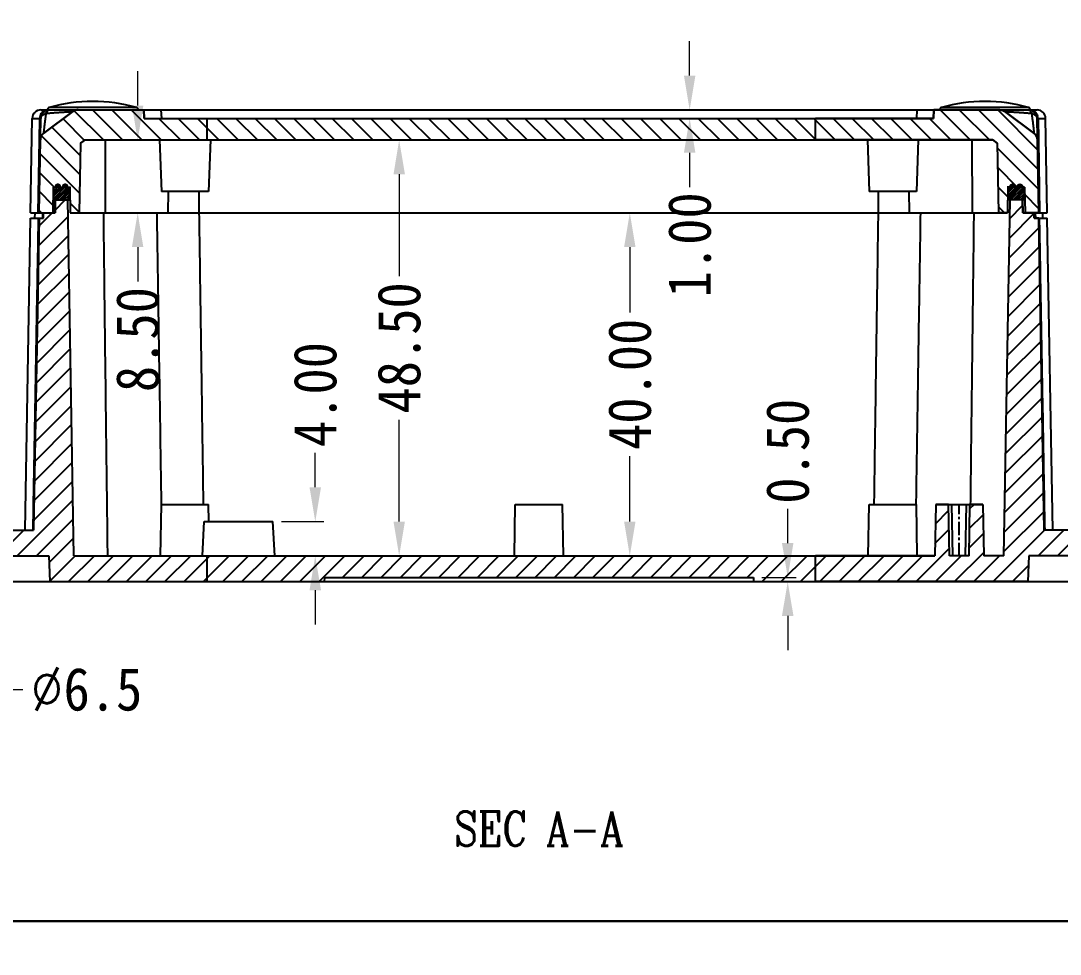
# Model space of a CAD drawing. Header units: millimetres. Extents: x -308 to 1490, y -1725 to -1095.
# Drawn here: x 851.7 to 972.9, y -1414.9 to -1306.1 of the extents above; entities that cross this region are included whole.
import ezdxf
from ezdxf.enums import TextEntityAlignment as Align

# ---------------------------------------------------------------- set-up
doc = ezdxf.new("R2010")
doc.units = ezdxf.units.MM
doc.linetypes.add('CENTER', pattern=[50.8, 31.75, -6.35, 6.35, -6.35])
doc.layers.add('dim', color=3, linetype='Continuous', lineweight=9)
doc.layers.add('hatch', color=56, linetype='Continuous', lineweight=9)
doc.styles.add('FFS', font='simfang0.ttf', dxfattribs={"width": 0.9})
doc.styles.add('ROMANC', font='romanc.shx')
doc.dimstyles.new('YanXiu', dxfattribs={"dimtxt": 2.5, "dimasz": 2.2, "dimexe": 1, "dimexo": 0.6, "dimgap": 0.66, "dimtad": 0, "dimzin": 1, "dimdsep": 46, "dimtxsty": 'FFS', "dimcen": 0, "dimclrd": 256, "dimclre": 131, "dimclrt": 42, "dimazin": 0, "dimtfac": 1, "dimtofl": 0, "dimtmove": 0, "dimatfit": 3, "dimfxl": 0, "dimlwd": 5, "dimlwe": 5, "dimarcsym": 0})

# ---------------------------------------------------------------- blocks, each defined once
blk = doc.blocks.new('*D9')
at = {"layer": 'Defpoints', "color": 0}
for p in [(84.09, 91.08), (79.65, 42.58), (83.67, 42.58)]:
    blk.add_point(p, dxfattribs=at)
at = {"layer": 'dim', "color": 131, "lineweight": 5}
for p, q in [((83.09, 91.08), (78.65, 91.08)), ((82.67, 42.58), (78.65, 42.58))]:
    blk.add_line(p, q, dxfattribs=at)
at = {"layer": 'dim', "lineweight": 5}
for p, q in [((79.65, 87.08), (79.65, 75.2)), ((79.65, 46.58), (79.65, 58.46))]:
    blk.add_line(p, q, dxfattribs=at)
at = {"layer": 'dim'}
for points in [[(78.99, 87.08), (80.32, 87.08), (79.65, 91.08)], [(78.99, 46.58), (80.32, 46.58), (79.65, 42.58)]]:
    blk.add_solid(points, dxfattribs=at)
at = {"layer": 'dim', "color": 42, "insert": (79.65, 66.83), "char_height": 5, "attachment_point": 5, "rotation": 90, "style": 'FFS'}
blk.add_mtext('48.50', dxfattribs=at)
blk = doc.blocks.new('*D20')
at = {"layer": 'Defpoints', "color": 0}
for p in [(45.44, 91.08), (45.44, 82.58), (49.17, 82.58)]:
    blk.add_point(p, dxfattribs=at)
at = {"layer": 'dim', "lineweight": 5}
for p, q in [((49.17, 95.08), (49.17, 99.08)), ((49.17, 78.58), (49.17, 74.58))]:
    blk.add_line(p, q, dxfattribs=at)
at = {"layer": 'dim', "color": 131, "lineweight": 5}
for p, q in [((46.44, 91.08), (50.17, 91.08)), ((46.44, 82.58), (50.17, 82.58))]:
    blk.add_line(p, q, dxfattribs=at)
at = {"layer": 'dim'}
for points in [[(48.5, 95.08), (49.83, 95.08), (49.17, 91.08)], [(48.5, 78.58), (49.83, 78.58), (49.17, 82.58)]]:
    blk.add_solid(points, dxfattribs=at)
at = {"layer": 'dim', "color": 42, "insert": (49.17, 67.8), "char_height": 5, "attachment_point": 5, "rotation": 90, "style": 'FFS'}
blk.add_mtext('8.50', dxfattribs=at)
blk = doc.blocks.new('*D22')
at = {"layer": 'Defpoints', "color": 0}
for p in [(21.3, 31.89), (27.77, 31.89), (27.77, 27.01)]:
    blk.add_point(p, dxfattribs=at)
at = {"layer": 'dim', "color": 131, "lineweight": 5}
for p, q in [((21.3, 30.89), (21.3, 26.01)), ((27.77, 30.89), (27.77, 26.01))]:
    blk.add_line(p, q, dxfattribs=at)
at = {"layer": 'dim', "lineweight": 5}
for p, q in [((17.3, 27.01), (13.3, 27.01)), ((31.77, 27.01), (35.77, 27.01))]:
    blk.add_line(p, q, dxfattribs=at)
at = {"layer": 'dim'}
for points in [[(17.3, 27.68), (17.3, 26.35), (21.3, 27.01)], [(31.77, 27.68), (31.77, 26.35), (27.77, 27.01)]]:
    blk.add_solid(points, dxfattribs=at)
at = {"layer": 'dim', "color": 42, "insert": (43.19, 27.01), "char_height": 5, "attachment_point": 5, "style": 'FFS'}
blk.add_mtext('{\\Ftxt.shx,gbcbig.shx|c134;%%c}6.5', dxfattribs=at)
blk = doc.blocks.new('*D30')
at = {"layer": 'Defpoints', "color": 0}
for p in [(120.94, 40.08), (124.94, 40.08), (120.96, 39.58)]:
    blk.add_point(p, dxfattribs=at)
at = {"layer": 'dim', "lineweight": 5}
for p, q in [((124.94, 44.08), (124.94, 48.08)), ((124.94, 35.58), (124.94, 31.58))]:
    blk.add_line(p, q, dxfattribs=at)
at = {"layer": 'dim', "color": 131, "lineweight": 5}
for p, q in [((121.94, 40.08), (125.94, 40.08)), ((121.96, 39.58), (125.94, 39.58))]:
    blk.add_line(p, q, dxfattribs=at)
at = {"layer": 'dim'}
for points in [[(124.27, 44.08), (125.61, 44.08), (124.94, 40.08)], [(124.27, 35.58), (125.61, 35.58), (124.94, 39.58)]]:
    blk.add_solid(points, dxfattribs=at)
at = {"layer": 'dim', "color": 42, "insert": (124.94, 54.78), "char_height": 5, "attachment_point": 5, "rotation": 90, "style": 'FFS'}
blk.add_mtext('0.50', dxfattribs=at)
blk = doc.blocks.new('*D31')
at = {"layer": 'Defpoints', "color": 0}
for p in [(110.44, 94.58), (110.44, 93.58), (113.51, 93.58)]:
    blk.add_point(p, dxfattribs=at)
at = {"layer": 'dim', "lineweight": 5}
for p, q in [((113.51, 98.58), (113.51, 102.58)), ((113.51, 89.58), (113.51, 85.58))]:
    blk.add_line(p, q, dxfattribs=at)
at = {"layer": 'dim', "color": 131, "lineweight": 5}
for p, q in [((111.44, 94.58), (114.51, 94.58)), ((111.44, 93.58), (114.51, 93.58))]:
    blk.add_line(p, q, dxfattribs=at)
at = {"layer": 'dim'}
for points in [[(112.84, 98.58), (114.18, 98.58), (113.51, 94.58)], [(112.84, 89.58), (114.18, 89.58), (113.51, 93.58)]]:
    blk.add_solid(points, dxfattribs=at)
at = {"layer": 'dim', "color": 42, "insert": (113.51, 78.85), "char_height": 5, "attachment_point": 5, "rotation": 90, "style": 'FFS'}
blk.add_mtext('1.00', dxfattribs=at)
blk = doc.blocks.new('*D34')
at = {"layer": 'Defpoints', "color": 0}
for p in [(105.06, 82.58), (105.06, 42.58), (106.53, 42.58)]:
    blk.add_point(p, dxfattribs=at)
at = {"layer": 'dim', "color": 131, "lineweight": 5}
for p, q in [((106.06, 82.58), (107.53, 82.58)), ((106.06, 42.58), (107.53, 42.58))]:
    blk.add_line(p, q, dxfattribs=at)
at = {"layer": 'dim', "lineweight": 5}
for p, q in [((106.53, 78.58), (106.53, 70.95)), ((106.53, 46.58), (106.53, 54.21))]:
    blk.add_line(p, q, dxfattribs=at)
at = {"layer": 'dim'}
for points in [[(105.87, 78.58), (107.2, 78.58), (106.53, 82.58)], [(105.87, 46.58), (107.2, 46.58), (106.53, 42.58)]]:
    blk.add_solid(points, dxfattribs=at)
at = {"layer": 'dim', "color": 42, "insert": (106.53, 62.58), "char_height": 5, "attachment_point": 5, "rotation": 90, "style": 'FFS'}
blk.add_mtext('40.00', dxfattribs=at)
blk = doc.blocks.new('*D38')
at = {"layer": 'Defpoints', "color": 0}
for p in [(64.94, 46.58), (69.87, 46.58), (65.15, 42.58)]:
    blk.add_point(p, dxfattribs=at)
at = {"layer": 'dim', "lineweight": 5}
for p, q in [((69.87, 50.58), (69.87, 54.58)), ((69.87, 38.58), (69.87, 34.58))]:
    blk.add_line(p, q, dxfattribs=at)
at = {"layer": 'dim', "color": 131, "lineweight": 5}
for p, q in [((65.94, 46.58), (70.87, 46.58)), ((66.15, 42.58), (70.87, 42.58))]:
    blk.add_line(p, q, dxfattribs=at)
at = {"layer": 'dim'}
for points in [[(69.2, 50.58), (70.54, 50.58), (69.87, 46.58)], [(69.2, 38.58), (70.54, 38.58), (69.87, 42.58)]]:
    blk.add_solid(points, dxfattribs=at)
at = {"layer": 'dim', "color": 42, "insert": (69.87, 61.39), "char_height": 5, "attachment_point": 5, "rotation": 90, "style": 'FFS'}
blk.add_mtext('4.00', dxfattribs=at)
blk = doc.blocks.new('u73')
h = blk.add_hatch()
h.set_pattern_fill('ANSI31', color=5, scale=0.5, angle=90, style=0)
h.set_pattern_definition([(135, (-816.175, 1406.0216), (-1.122532, -1.122532), [])])
edge = h.paths.add_edge_path()
edge.add_line((43.041, 91.076), (128.166, 91.076))
edge.add_line((42.509, 90.683), (43.041, 91.076))
edge.add_line((42.509, 90.683), (42.368, 82.576))
edge.add_line((41.316, 82.576), (42.368, 82.576))
edge.add_line((41.264, 85.576), (41.316, 82.576))
edge.add_line((39.319, 85.576), (41.264, 85.576))
edge.add_line((39.319, 85.576), (39.267, 82.576))
edge.add_line((37.676, 82.576), (39.267, 82.576))
edge.add_line((37.676, 82.576), (37.825, 91.084))
edge.add_spline(control_points=[(37.825, 91.084), (37.83, 91.4), (37.975, 91.681), (38.229, 91.87)], knot_values=[0, 0, 0, 0, 1, 1, 1, 1], weights=[1, 0.931271, 0.931271, 1], degree=3, periodic=0)
edge.add_line((38.229, 91.87), (41.621, 94.38))
edge.add_spline(control_points=[(42.216, 94.576), (42, 94.576), (41.795, 94.509), (41.621, 94.38)], knot_values=[0, 0, 0, 0, 1, 1, 1, 1], weights=[1, 0.9664502, 0.9664502, 1], degree=3, periodic=0)
edge.add_line((42.216, 94.576), (49.884, 94.576))
edge.add_line((49.936, 93.576), (49.884, 94.576))
edge.add_line((49.936, 93.576), (128.166, 93.576))
edge.add_line((128.166, 91.076), (128.166, 93.576))
edge = h.paths.add_edge_path()
edge.add_line((128.166, 91.076), (128.166, 93.576))
edge.add_line((128.166, 91.076), (128.166, 93.576))
edge = h.paths.add_edge_path()
edge.add_line((154.196, 82.576), (152.605, 82.576))
edge.add_line((152.553, 85.576), (152.605, 82.576))
edge.add_line((152.553, 85.576), (150.608, 85.576))
edge.add_line((150.608, 85.576), (150.556, 82.576))
edge.add_line((150.556, 82.576), (149.504, 82.576))
edge.add_line((149.363, 90.683), (149.504, 82.576))
edge.add_line((148.831, 91.076), (149.363, 90.683))
edge.add_line((148.831, 91.076), (128.166, 91.076))
edge.add_line((128.166, 91.076), (128.166, 93.576))
edge.add_line((141.936, 93.576), (128.166, 93.576))
edge.add_line((141.936, 93.576), (141.988, 94.576))
edge.add_line((149.656, 94.576), (141.988, 94.576))
edge.add_spline(control_points=[(149.656, 94.576), (149.872, 94.576), (150.077, 94.509), (150.251, 94.38)], knot_values=[0, 0, 0, 0, 1, 1, 1, 1], weights=[1, 0.9664502, 0.9664502, 1], degree=3, periodic=0)
edge.add_line((150.251, 94.38), (153.643, 91.87))
edge.add_spline(control_points=[(154.047, 91.084), (154.042, 91.4), (153.897, 91.681), (153.643, 91.87)], knot_values=[0, 0, 0, 0, 1, 1, 1, 1], weights=[1, 0.931271, 0.931271, 1], degree=3, periodic=0)
edge.add_line((154.196, 82.576), (154.047, 91.084))
h = blk.add_hatch()
h.set_pattern_fill('DEFAULT__2', color=5, scale=0.2, angle=45, style=0, pattern_type=0)
h.set_pattern_definition([(45, (-125.26997, -64.36841), (-0.14142136, 0.14142136), [])])
edge = h.paths.add_edge_path()
edge.add_line((39.339, 84.076), (41.239, 84.076))
edge.add_line((39.364, 85.576), (39.339, 84.076))
edge.add_line((39.364, 85.576), (39.564, 85.576))
edge.add_spline(control_points=[(40.164, 85.576), (40.164, 86.176), (39.564, 86.176), (39.564, 85.576)], knot_values=[0, 0, 0, 0, 1, 1, 1, 1], weights=[1, 0.3333333, 0.3333333, 1], degree=3, periodic=0)
edge.add_line((40.164, 85.576), (40.414, 85.576))
edge.add_spline(control_points=[(41.014, 85.576), (41.014, 86.176), (40.414, 86.176), (40.414, 85.576)], knot_values=[0, 0, 0, 0, 1, 1, 1, 1], weights=[1, 0.3333333, 0.3333333, 1], degree=3, periodic=0)
edge.add_line((41.014, 85.576), (41.214, 85.576))
edge.add_line((41.239, 84.076), (41.214, 85.576))
edge = h.paths.add_edge_path()
edge.add_line((150.633, 84.076), (150.658, 85.576))
edge.add_line((150.858, 85.576), (150.658, 85.576))
edge.add_spline(control_points=[(150.858, 85.576), (150.858, 86.176), (151.458, 86.176), (151.458, 85.576)], knot_values=[0, 0, 0, 0, 1, 1, 1, 1], weights=[1, 0.3333333, 0.3333333, 1], degree=3, periodic=0)
edge.add_line((151.708, 85.576), (151.458, 85.576))
edge.add_spline(control_points=[(151.708, 85.576), (151.708, 86.176), (152.308, 86.176), (152.308, 85.576)], knot_values=[0, 0, 0, 0, 1, 1, 1, 1], weights=[1, 0.3333333, 0.3333333, 1], degree=3, periodic=0)
edge.add_line((152.508, 85.576), (152.308, 85.576))
edge.add_line((152.508, 85.576), (152.533, 84.076))
edge.add_line((152.533, 84.076), (150.633, 84.076))
h = blk.add_hatch()
h.set_pattern_fill('ANSI31', color=5, scale=0.5, angle=180, style=0)
h.set_pattern_definition([(225, (-816.1751, 1416.0216), (1.122532, -1.122532), [])])
edge = h.paths.add_edge_path()
edge.add_line((11.936, 39.576), (14.936, 39.576))
edge.add_line((11.936, 39.576), (12.023, 44.594))
edge.add_spline(control_points=[(13.023, 45.576), (12.446, 45.576), (12.034, 45.172), (12.023, 44.594)], knot_values=[0, 0, 0, 0, 1, 1, 1, 1], weights=[1, 0.8088336, 0.8088336, 1], degree=3, periodic=0)
edge.add_line((13.023, 45.576), (19.54, 45.576))
edge.add_line((19.54, 45.576), (19.606, 43.676))
edge.add_line((19.606, 43.676), (20.001, 43.676))
edge.add_line((20.001, 43.676), (20.036, 42.676))
edge.add_line((20.036, 42.676), (22.178, 42.676))
edge.add_line((22.178, 42.676), (22.286, 39.576))
edge.add_line((17.641, 39.576), (22.286, 39.576))
edge.add_line((17.62, 40.164), (17.641, 39.576))
edge.add_spline(control_points=[(17.62, 40.164), (17.57, 41.587), (16.546, 42.576), (15.122, 42.576)], knot_values=[0, 0, 0, 0, 1, 1, 1, 1], weights=[1, 0.8128932, 0.8128932, 1], degree=3, periodic=0)
edge.add_line((15.041, 42.576), (15.122, 42.576))
edge.add_line((15.041, 42.576), (14.936, 39.576))
edge = h.paths.add_edge_path()
edge.add_line((38.936, 39.576), (57.271, 39.576))
edge.add_line((38.831, 42.576), (38.936, 39.576))
edge.add_line((33.95, 42.576), (38.831, 42.576))
edge.add_spline(control_points=[(31.452, 40.164), (31.501, 41.587), (32.526, 42.576), (33.95, 42.576)], knot_values=[0, 0, 0, 0, 1, 1, 1, 1], weights=[1, 0.8128932, 0.8128932, 1], degree=3, periodic=0)
edge.add_line((31.452, 40.164), (31.431, 39.576))
edge.add_line((26.786, 39.576), (31.431, 39.576))
edge.add_line((26.894, 42.676), (26.786, 39.576))
edge.add_line((26.894, 42.676), (29.036, 42.676))
edge.add_line((29.071, 43.676), (29.036, 42.676))
edge.add_line((29.071, 43.676), (29.466, 43.676))
edge.add_line((29.532, 45.576), (29.466, 43.676))
edge.add_line((29.532, 45.576), (37.041, 45.576))
edge.add_line((37.041, 45.576), (37.676, 81.976))
edge.add_line((37.676, 81.976), (38.186, 81.976))
edge.add_line((38.186, 81.976), (38.207, 82.576))
edge.add_line((38.207, 82.576), (39.541, 82.576))
edge.add_line((39.541, 82.576), (39.567, 84.076))
edge.add_line((39.567, 84.076), (41.016, 84.076))
edge.add_line((41.741, 42.576), (41.016, 84.076))
edge.add_line((41.741, 42.576), (57.271, 42.576))
edge.add_line((57.271, 39.576), (57.271, 42.576))
edge = h.paths.add_edge_path()
edge.add_line((57.271, 39.576), (57.271, 42.576))
edge.add_line((57.271, 39.576), (57.271, 42.576))
edge = h.paths.add_edge_path()
edge.add_line((57.271, 39.576), (70.91, 39.576))
edge.add_line((57.271, 39.576), (57.271, 42.576))
edge.add_line((57.271, 42.576), (128.17, 42.576))
edge.add_line((128.17, 39.576), (128.17, 42.576))
edge.add_line((120.962, 39.576), (128.17, 39.576))
edge.add_line((120.936, 40.076), (120.962, 39.576))
edge.add_line((70.936, 40.076), (120.936, 40.076))
edge.add_line((70.936, 40.076), (70.91, 39.576))
edge = h.paths.add_edge_path()
edge.add_line((128.17, 39.576), (128.17, 42.576))
edge.add_line((128.17, 39.576), (128.17, 42.576))
edge = h.paths.add_edge_path()
edge.add_line((179.936, 39.576), (176.936, 39.576))
edge.add_line((176.831, 42.576), (176.936, 39.576))
edge.add_line((176.831, 42.576), (153.041, 42.576))
edge.add_line((153.041, 42.576), (152.936, 39.576))
edge.add_line((152.936, 39.576), (128.17, 39.576))
edge.add_line((128.17, 39.576), (128.17, 42.576))
edge.add_line((142.081, 42.576), (128.17, 42.576))
edge.add_line((142.186, 48.576), (142.081, 42.576))
edge.add_line((143.686, 48.576), (142.186, 48.576))
edge.add_line((143.791, 42.576), (143.686, 48.576))
edge.add_line((146.081, 42.576), (143.791, 42.576))
edge.add_line((146.081, 42.576), (146.186, 48.576))
edge.add_line((147.686, 48.576), (146.186, 48.576))
edge.add_line((147.686, 48.576), (147.791, 42.576))
edge.add_line((150.131, 42.576), (147.791, 42.576))
edge.add_line((150.131, 42.576), (150.856, 84.076))
edge.add_line((152.305, 84.076), (150.856, 84.076))
edge.add_line((152.331, 82.576), (152.305, 84.076))
edge.add_line((153.664, 82.576), (152.331, 82.576))
edge.add_line((153.685, 81.976), (153.664, 82.576))
edge.add_line((154.196, 81.976), (153.685, 81.976))
edge.add_line((154.831, 45.576), (154.196, 81.976))
edge.add_line((178.848, 45.576), (154.831, 45.576))
edge.add_spline(control_points=[(178.848, 45.576), (179.426, 45.576), (179.838, 45.172), (179.848, 44.594)], knot_values=[0, 0, 0, 0, 1, 1, 1, 1], weights=[1, 0.8088336, 0.8088336, 1], degree=3, periodic=0)
edge.add_line((179.936, 39.576), (179.848, 44.594))
at = {"color": 7}
for p, q in [((37.868, 94.576), (154.004, 94.576)), ((49.021, 94.843), (38.85, 94.843)), ((42.216, 94.576), (49.883, 94.576)), ((49.883, 94.576), (49.936, 93.576)), ((49.936, 93.576), (49.883, 94.576)), ((51.881, 94.576), (51.933, 93.576)), ((139.991, 94.576), (139.939, 93.576)), ((141.988, 94.576), (141.936, 93.576)), ((141.936, 93.576), (141.988, 94.576)), ((149.656, 94.576), (141.988, 94.576)), ((153.021, 94.843), (142.85, 94.843)), ((152.745, 94.577), (152.735, 94.576)), ((36.676, 82.576), (36.868, 93.594)), ((36.868, 93.594), (37.758, 93.594)), ((37.676, 82.576), (37.868, 93.594)), ((37.714, 91.085), (37.758, 93.594)), ((41.621, 94.38), (38.229, 91.87)), ((38.229, 91.87), (41.621, 94.38)), ((49.936, 93.576), (141.936, 93.576)), ((49.936, 93.576), (57.271, 93.576)), ((57.271, 93.576), (128.17, 93.576)), ((57.271, 91.076), (57.271, 93.576)), ((57.271, 91.076), (57.271, 93.576)), ((57.271, 91.076), (57.271, 93.576)), ((57.271, 91.076), (57.271, 93.576)), ((141.936, 93.576), (128.17, 93.576)), ((128.17, 91.076), (128.17, 93.576)), ((128.17, 91.076), (128.17, 93.576)), ((128.17, 91.076), (128.17, 93.576)), ((128.17, 91.076), (128.17, 93.576)), ((153.642, 91.87), (150.251, 94.38)), ((150.251, 94.38), (153.642, 91.87)), ((154.196, 82.576), (154.003, 93.594)), ((154.003, 93.593), (154.053, 93.593)), ((154.053, 93.593), (154.114, 93.594)), ((154.114, 93.594), (154.158, 91.085)), ((154.114, 93.594), (155.003, 93.594)), ((155.196, 82.576), (155.003, 93.594)), ((37.564, 82.576), (37.714, 91.085)), ((37.676, 82.576), (37.824, 91.084)), ((43.04, 91.076), (42.509, 90.683)), ((42.509, 90.683), (43.04, 91.076)), ((43.04, 91.076), (148.831, 91.076)), ((43.04, 91.076), (57.271, 91.076)), ((45.412, 82.576), (45.437, 91.076)), ((51.726, 91.076), (51.936, 85.076)), ((57.271, 91.076), (128.17, 91.076)), ((57.645, 91.076), (57.436, 85.076)), ((148.831, 91.076), (128.17, 91.076)), ((134.226, 91.076), (134.436, 85.076)), ((140.145, 91.076), (139.936, 85.076)), ((146.46, 82.576), (146.435, 91.076)), ((149.362, 90.683), (148.831, 91.076)), ((148.831, 91.076), (149.362, 90.683)), ((154.196, 82.576), (154.047, 91.084)), ((154.158, 91.085), (154.159, 91.027)), ((154.159, 91.027), (154.307, 82.576)), ((42.509, 90.683), (42.368, 82.576)), ((42.509, 90.683), (42.368, 82.576)), ((149.362, 90.683), (149.504, 82.576)), ((149.362, 90.683), (149.504, 82.576)), ((39.319, 85.576), (39.267, 82.576)), ((39.319, 85.576), (39.267, 82.576)), ((39.319, 85.576), (41.346, 85.576)), ((39.319, 85.576), (41.264, 85.576)), ((39.364, 85.576), (39.339, 84.076)), ((39.364, 85.576), (39.339, 84.076)), ((39.364, 85.576), (39.564, 85.576)), ((40.164, 85.576), (40.414, 85.576)), ((41.014, 85.576), (41.214, 85.576)), ((41.239, 84.076), (41.214, 85.576)), ((41.239, 84.076), (41.214, 85.576)), ((41.264, 85.576), (41.316, 82.576)), ((41.264, 85.576), (41.316, 82.576)), ((57.436, 85.076), (51.936, 85.076)), ((52.735, 82.576), (52.778, 85.076)), ((56.333, 82.576), (56.333, 85.076)), ((139.936, 85.076), (134.436, 85.076)), ((135.539, 82.576), (135.539, 85.076)), ((139.136, 82.576), (139.093, 85.076)), ((152.553, 85.576), (150.526, 85.576)), ((150.608, 85.576), (150.556, 82.576)), ((150.608, 85.576), (150.556, 82.576)), ((152.553, 85.576), (150.608, 85.576)), ((150.633, 84.076), (150.658, 85.576)), ((150.633, 84.076), (150.658, 85.576)), ((150.858, 85.576), (150.658, 85.576)), ((151.708, 85.576), (151.458, 85.576)), ((152.508, 85.576), (152.308, 85.576)), ((152.508, 85.576), (152.533, 84.076)), ((152.508, 85.576), (152.533, 84.076)), ((152.553, 85.576), (152.605, 82.576)), ((152.553, 85.576), (152.605, 82.576)), ((39.339, 84.076), (41.239, 84.076)), ((39.339, 84.076), (41.239, 84.076)), ((39.567, 84.076), (39.541, 82.576)), ((39.541, 82.576), (39.567, 84.076)), ((39.567, 84.076), (41.016, 84.076)), ((41.741, 42.576), (41.016, 84.076)), ((41.741, 42.576), (41.016, 84.076)), ((150.131, 42.576), (150.856, 84.076)), ((150.131, 42.576), (150.856, 84.076)), ((152.533, 84.076), (150.633, 84.076)), ((152.533, 84.076), (150.633, 84.076)), ((152.305, 84.076), (150.856, 84.076)), ((152.305, 84.076), (152.331, 82.576)), ((152.331, 82.576), (152.305, 84.076)), ((36.676, 82.576), (39.541, 82.576)), ((37.186, 81.976), (37.207, 82.576)), ((37.676, 82.576), (39.267, 82.576)), ((38.081, 82.576), (38.064, 81.976)), ((38.186, 81.976), (38.207, 82.576)), ((38.186, 81.976), (38.207, 82.576)), ((38.207, 82.576), (39.541, 82.576)), ((41.316, 82.576), (150.556, 82.576)), ((41.316, 82.576), (42.368, 82.576)), ((150.556, 82.576), (149.504, 82.576)), ((152.331, 82.576), (155.196, 82.576)), ((153.664, 82.576), (152.331, 82.576)), ((154.196, 82.576), (152.605, 82.576)), ((153.685, 81.976), (153.664, 82.576)), ((153.685, 81.976), (153.664, 82.576)), ((153.791, 82.576), (153.807, 81.976)), ((154.685, 81.976), (154.664, 82.576)), ((36.041, 45.576), (36.676, 81.976)), ((36.676, 81.976), (38.186, 81.976)), ((37.676, 81.976), (37.041, 45.576)), ((37.041, 45.576), (37.676, 81.976)), ((37.676, 81.976), (38.186, 81.976)), ((153.685, 81.976), (155.196, 81.976)), ((154.196, 81.976), (153.685, 81.976)), ((154.831, 45.576), (154.196, 81.976)), ((154.831, 45.576), (154.196, 81.976)), ((155.831, 45.576), (155.196, 81.976)), ((51.831, 42.576), (51.936, 48.576)), ((51.936, 48.576), (57.436, 48.576)), ((57.471, 46.576), (57.436, 48.576)), ((93.081, 42.576), (93.186, 48.576)), ((93.186, 48.576), (98.686, 48.576)), ((98.791, 42.576), (98.686, 48.576)), ((134.331, 42.576), (134.436, 48.576)), ((134.436, 48.576), (139.936, 48.576)), ((140.041, 42.576), (139.936, 48.576)), ((142.186, 48.576), (142.081, 42.576)), ((142.186, 48.576), (142.081, 42.576)), ((142.186, 48.576), (147.686, 48.576)), ((143.686, 48.576), (142.186, 48.576)), ((143.791, 42.576), (143.686, 48.576)), ((143.791, 42.576), (143.686, 48.576)), ((144.191, 42.576), (144.086, 48.576)), ((145.681, 42.576), (145.786, 48.576)), ((146.081, 42.576), (146.186, 48.576)), ((146.081, 42.576), (146.186, 48.576)), ((147.686, 48.576), (146.186, 48.576)), ((147.686, 48.576), (147.791, 42.576)), ((147.686, 48.576), (147.791, 42.576)), ((29.532, 45.576), (37.041, 45.576)), ((29.532, 45.576), (37.041, 45.576)), ((178.848, 45.576), (154.831, 45.576)), ((178.848, 45.576), (154.831, 45.576)), ((33.95, 42.576), (38.831, 42.576)), ((33.95, 42.576), (38.831, 42.576)), ((38.831, 42.576), (38.936, 39.576)), ((38.831, 42.576), (38.936, 39.576)), ((41.741, 42.576), (142.081, 42.576)), ((41.741, 42.576), (57.271, 42.576)), ((57.271, 42.576), (128.17, 42.576)), ((57.271, 39.576), (57.271, 42.576)), ((57.271, 39.576), (57.271, 42.576)), ((57.271, 39.576), (57.271, 42.576)), ((142.081, 42.576), (128.17, 42.576)), ((128.17, 39.576), (128.17, 42.576)), ((128.17, 39.576), (128.17, 42.576)), ((128.17, 39.576), (128.17, 42.576)), ((128.17, 39.576), (128.17, 42.576)), ((146.081, 42.576), (143.791, 42.576)), ((146.081, 42.576), (143.791, 42.576)), ((150.131, 42.576), (147.791, 42.576)), ((150.131, 42.576), (147.791, 42.576)), ((153.041, 42.576), (152.936, 39.576)), ((153.041, 42.576), (152.936, 39.576)), ((176.831, 42.576), (153.041, 42.576)), ((176.831, 42.576), (153.041, 42.576)), ((70.936, 40.076), (70.91, 39.576)), ((70.936, 40.076), (70.91, 39.576)), ((70.936, 40.076), (120.936, 40.076)), ((70.936, 40.076), (120.936, 40.076)), ((120.936, 40.076), (120.962, 39.576)), ((120.936, 40.076), (120.962, 39.576)), ((26.354, 39.576), (179.936, 39.576)), ((38.936, 39.576), (57.271, 39.576)), ((57.271, 39.576), (70.91, 39.576)), ((120.962, 39.576), (128.17, 39.576)), ((152.936, 39.576), (128.17, 39.576))]:
    blk.add_line(p, q, dxfattribs=at)
at = {"color": 1, "linetype": 'CENTER', "ltscale": 0.048}
blk.add_line((144.936, 42.576), (144.936, 48.576), dxfattribs=at)
at = {"color": 7, "linetype": 'Continuous'}
for p, q in [((56.726, 42.576), (56.936, 46.576)), ((56.936, 46.576), (64.936, 46.576)), ((65.146, 42.576), (64.936, 46.576))]:
    blk.add_line(p, q, dxfattribs=at)
at = {"color": 7}
for centre, radius, start, end in [((37.868, 93.576), 1, 90, 179), ((38.868, 93.576), 1, 90, 179), ((38.935, 94.555), 0.3, 106.41114, 175.96413), ((43.936, 77.576), 18, 73.58886, 106.41114), ((42.216, 93.576), 1, 90, 126.50874), ((48.937, 94.555), 0.3, 4.03587, 73.58886), ((142.935, 94.555), 0.3, 106.41114, 175.96413), ((147.936, 77.576), 18, 73.58886, 106.41114), ((149.656, 93.576), 1, 53.49126, 90), ((153.004, 93.576), 1, 1, 90), ((152.937, 94.555), 0.3, 4.03587, 73.58886), ((154.004, 93.576), 1, 1, 90), ((38.891, 93.577), 1.133, 163.50909, 179.1484), ((37.417, 54.985), 38.61, 89.32967, 89.49319), ((38.938, 93.776), 0.924, 144.29853, 146.2735), ((152.981, 93.577), 1.133, 0.8516, 16.49091), ((38.824, 91.066), 1, 126.50874, 179), ((153.047, 91.066), 1, 1, 53.49126), ((39.864, 85.576), 0.3, 0, 180), ((40.714, 85.576), 0.3, 0, 180), ((151.158, 85.576), 0.3, 0, 180), ((152.008, 85.576), 0.3, 0, 180)]:
    blk.add_arc(centre, radius, start, end, dxfattribs=at)
for points, start_tangent, end_tangent in [([(38.632, 94.576), (38.365, 94.529), (38.123, 94.39)], (-1, 0), (-0.773591, -0.6336853)), ([(38.632, 94.576), (38.382, 94.502), (38.187, 94.315)], (-1, 0), (-0.5837141, -0.8119593)), ([(38.517, 94.182), (38.614, 94.394), (38.735, 94.53), (38.868, 94.576)], (0.3189074, 0.9477859), (1, 0)), ([(42.216, 94.576), (42.206, 94.576), (42.196, 94.576), (42.186, 94.576), (42.177, 94.576), (42.167, 94.575), (42.157, 94.575), (42.147, 94.574), (42.137, 94.573), (42.127, 94.573), (42.117, 94.572), (42.108, 94.571), (42.098, 94.569), (42.088, 94.568), (42.078, 94.567), (42.068, 94.566), (42.058, 94.564), (42.048, 94.562), (42.039, 94.561), (42.029, 94.559), (42.019, 94.557), (42.009, 94.555), (41.999, 94.553), (41.99, 94.551), (41.98, 94.548), (41.97, 94.546), (41.96, 94.543), (41.951, 94.541), (41.941, 94.538), (41.931, 94.535), (41.922, 94.532), (41.912, 94.529), (41.903, 94.526), (41.893, 94.523), (41.884, 94.52), (41.874, 94.516), (41.865, 94.513), (41.855, 94.509), (41.846, 94.506), (41.837, 94.502), (41.827, 94.498), (41.818, 94.494), (41.809, 94.49), (41.8, 94.486), (41.791, 94.482), (41.782, 94.477), (41.773, 94.473), (41.764, 94.469), (41.755, 94.464), (41.746, 94.459), (41.737, 94.455), (41.729, 94.45), (41.72, 94.445), (41.711, 94.44), (41.703, 94.435), (41.694, 94.43), (41.686, 94.425), (41.678, 94.419), (41.669, 94.414), (41.661, 94.408), (41.653, 94.403), (41.645, 94.397), (41.637, 94.392), (41.629, 94.386), (41.621, 94.38)], (-1, 0), (-0.8037661, -0.5949454)), ([(149.656, 94.576), (149.666, 94.576), (149.675, 94.576), (149.685, 94.576), (149.695, 94.576), (149.705, 94.575), (149.715, 94.575), (149.725, 94.574), (149.735, 94.573), (149.744, 94.573), (149.754, 94.572), (149.764, 94.571), (149.774, 94.569), (149.784, 94.568), (149.794, 94.567), (149.804, 94.566), (149.814, 94.564), (149.823, 94.562), (149.833, 94.561), (149.843, 94.559), (149.853, 94.557), (149.863, 94.555), (149.872, 94.553), (149.882, 94.551), (149.892, 94.548), (149.902, 94.546), (149.911, 94.543), (149.921, 94.541), (149.931, 94.538), (149.94, 94.535), (149.95, 94.532), (149.96, 94.529), (149.969, 94.526), (149.979, 94.523), (149.988, 94.52), (149.998, 94.516), (150.007, 94.513), (150.016, 94.509), (150.026, 94.506), (150.035, 94.502), (150.044, 94.498), (150.053, 94.494), (150.063, 94.49), (150.072, 94.486), (150.081, 94.482), (150.09, 94.477), (150.099, 94.473), (150.108, 94.469), (150.117, 94.464), (150.126, 94.459), (150.134, 94.455), (150.143, 94.45), (150.152, 94.445), (150.16, 94.44), (150.169, 94.435), (150.177, 94.43), (150.186, 94.425), (150.194, 94.419), (150.202, 94.414), (150.211, 94.408), (150.219, 94.403), (150.227, 94.397), (150.235, 94.392), (150.243, 94.386), (150.251, 94.38)], (1, 0), (0.8037661, -0.5949454)), ([(153.004, 94.576), (153.137, 94.53), (153.258, 94.394), (153.355, 94.182)], (1, 0), (0.3508043, -0.9364488)), ([(153.24, 94.576), (153.49, 94.502), (153.703, 94.289)], (1, 0), (0.5553971, -0.8315853)), ([(153.24, 94.576), (153.507, 94.529), (153.749, 94.39)], (1, 0), (0.7735909, -0.6336853)), ([(38.123, 94.39), (37.93, 94.173), (37.805, 93.899)], (-0.773591, -0.6336853), (-0.284924, -0.9585501)), ([(37.868, 93.594), (37.952, 93.843), (38.18, 94.05), (38.517, 94.182)], (0.0174524, 0.9998477), (0.9742495, 0.2254726)), ([(38.229, 91.87), (38.232, 91.894), (38.239, 91.958), (38.248, 92.051), (38.26, 92.164), (38.274, 92.293), (38.29, 92.43), (38.306, 92.572), (38.322, 92.714), (38.339, 92.853), (38.355, 92.988), (38.371, 93.116), (38.387, 93.238), (38.402, 93.353), (38.416, 93.461), (38.43, 93.562), (38.442, 93.656), (38.455, 93.745), (38.466, 93.827), (38.477, 93.903), (38.487, 93.974), (38.497, 94.044), (38.506, 94.113), (38.517, 94.183)], (0.1033416, 0.9946459), (0.1439266, 0.9895884)), ([(38.517, 94.183), (38.615, 94.192), (38.724, 94.201), (38.845, 94.212), (38.979, 94.223), (39.128, 94.235), (39.29, 94.248), (39.464, 94.261), (39.649, 94.275), (39.842, 94.288), (40.043, 94.301), (40.252, 94.313), (40.467, 94.326), (40.685, 94.337), (40.903, 94.348), (41.113, 94.358), (41.304, 94.367), (41.464, 94.374), (41.577, 94.378), (41.621, 94.38)], (0.9956825, 0.0928248), (0.9992033, 0.0399084)), ([(150.251, 94.38), (150.285, 94.379), (150.374, 94.375), (150.503, 94.37), (150.661, 94.363), (150.839, 94.355), (151.029, 94.345), (151.223, 94.335), (151.416, 94.325), (151.605, 94.314), (151.786, 94.303), (151.96, 94.292), (152.124, 94.282), (152.278, 94.271), (152.423, 94.26), (152.558, 94.25), (152.684, 94.24), (152.802, 94.231), (152.91, 94.222), (153.009, 94.213), (153.101, 94.205), (153.188, 94.198), (153.272, 94.19), (153.355, 94.182)], (0.999201, -0.0399666), (0.9956824, -0.0928251)), ([(153.355, 94.182), (153.692, 94.05), (153.92, 93.843), (154.003, 93.594)], (0.9660162, -0.2584815), (0.0174524, -0.9998477)), ([(153.355, 94.182), (153.366, 94.111), (153.376, 94.039), (153.387, 93.964), (153.398, 93.883), (153.41, 93.795), (153.423, 93.7), (153.437, 93.598), (153.452, 93.49), (153.467, 93.373), (153.484, 93.248), (153.5, 93.117), (153.518, 92.979), (153.535, 92.836), (153.552, 92.687), (153.57, 92.535), (153.588, 92.38), (153.604, 92.229), (153.619, 92.093), (153.631, 91.98), (153.639, 91.901), (153.642, 91.87)], (0.1439269, -0.9895883), (0.1032772, -0.9946526)), ([(153.749, 94.39), (153.941, 94.173), (154.067, 93.899)], (0.7735909, -0.6336853), (0.284924, -0.9585501)), ([(37.824, 91.084), (37.825, 91.097), (37.825, 91.111), (37.826, 91.125), (37.827, 91.139), (37.828, 91.153), (37.829, 91.167), (37.831, 91.181), (37.833, 91.195), (37.835, 91.209), (37.837, 91.223), (37.839, 91.237), (37.842, 91.251), (37.844, 91.265), (37.847, 91.279), (37.85, 91.293), (37.854, 91.307), (37.857, 91.321), (37.861, 91.335), (37.865, 91.349), (37.869, 91.363), (37.874, 91.376), (37.878, 91.39), (37.883, 91.404), (37.888, 91.417), (37.893, 91.431), (37.899, 91.445), (37.904, 91.458), (37.91, 91.471), (37.916, 91.485), (37.922, 91.498), (37.929, 91.511), (37.935, 91.524), (37.942, 91.537), (37.949, 91.55), (37.956, 91.562), (37.963, 91.575), (37.971, 91.587), (37.979, 91.6), (37.986, 91.612), (37.994, 91.624), (38.003, 91.636), (38.011, 91.648), (38.02, 91.66), (38.028, 91.671), (38.037, 91.683), (38.046, 91.694), (38.055, 91.705), (38.064, 91.716), (38.074, 91.727), (38.083, 91.738), (38.093, 91.748), (38.103, 91.759), (38.113, 91.769), (38.123, 91.779), (38.133, 91.789), (38.143, 91.798), (38.154, 91.808), (38.164, 91.817), (38.175, 91.826), (38.186, 91.836), (38.196, 91.844), (38.207, 91.853), (38.218, 91.862), (38.229, 91.87)], (0.0174524, 0.9998477), (0.8037661, 0.5949454)), ([(154.047, 91.084), (154.047, 91.097), (154.046, 91.111), (154.046, 91.125), (154.045, 91.139), (154.044, 91.153), (154.042, 91.167), (154.041, 91.181), (154.039, 91.195), (154.037, 91.209), (154.035, 91.223), (154.033, 91.237), (154.03, 91.251), (154.027, 91.265), (154.024, 91.279), (154.021, 91.293), (154.018, 91.307), (154.014, 91.321), (154.011, 91.335), (154.007, 91.349), (154.002, 91.363), (153.998, 91.376), (153.993, 91.39), (153.989, 91.404), (153.984, 91.417), (153.978, 91.431), (153.973, 91.445), (153.967, 91.458), (153.962, 91.471), (153.956, 91.485), (153.949, 91.498), (153.943, 91.511), (153.937, 91.524), (153.93, 91.537), (153.923, 91.55), (153.916, 91.562), (153.908, 91.575), (153.901, 91.587), (153.893, 91.6), (153.885, 91.612), (153.877, 91.624), (153.869, 91.636), (153.861, 91.648), (153.852, 91.66), (153.844, 91.671), (153.835, 91.683), (153.826, 91.694), (153.817, 91.705), (153.807, 91.716), (153.798, 91.727), (153.788, 91.738), (153.779, 91.748), (153.769, 91.759), (153.759, 91.769), (153.749, 91.779), (153.739, 91.789), (153.728, 91.798), (153.718, 91.808), (153.707, 91.817), (153.697, 91.826), (153.686, 91.836), (153.675, 91.844), (153.664, 91.853), (153.653, 91.862), (153.642, 91.87)], (-0.0174524, 0.9998477), (-0.8037661, 0.5949454)), ([(40.164, 85.576), (40.164, 85.581), (40.164, 85.586), (40.164, 85.591), (40.164, 85.596), (40.163, 85.601), (40.163, 85.606), (40.162, 85.611), (40.162, 85.616), (40.161, 85.622), (40.16, 85.627), (40.159, 85.632), (40.158, 85.638), (40.157, 85.643), (40.155, 85.649), (40.154, 85.655), (40.152, 85.66), (40.151, 85.663), (40.15, 85.666), (40.149, 85.669), (40.149, 85.672), (40.148, 85.675), (40.146, 85.678), (40.145, 85.681), (40.144, 85.684), (40.143, 85.687), (40.142, 85.69), (40.141, 85.693), (40.139, 85.696), (40.138, 85.699), (40.137, 85.702), (40.135, 85.705), (40.134, 85.708), (40.132, 85.711), (40.131, 85.714), (40.129, 85.717), (40.128, 85.72), (40.126, 85.723), (40.124, 85.726), (40.122, 85.729), (40.121, 85.732), (40.119, 85.735), (40.117, 85.738), (40.115, 85.741), (40.113, 85.744), (40.111, 85.747), (40.109, 85.75), (40.106, 85.753), (40.104, 85.756), (40.102, 85.759), (40.1, 85.762), (40.097, 85.765), (40.095, 85.768), (40.092, 85.771), (40.09, 85.774), (40.087, 85.777), (40.084, 85.78), (40.082, 85.783), (40.079, 85.786), (40.076, 85.789), (40.073, 85.791), (40.07, 85.794), (40.068, 85.797), (40.064, 85.8), (40.061, 85.803), (40.058, 85.805), (40.055, 85.808), (40.052, 85.81), (40.049, 85.813), (40.045, 85.816), (40.042, 85.818), (40.038, 85.821), (40.035, 85.823), (40.031, 85.826), (40.028, 85.828), (40.024, 85.83), (40.021, 85.832), (40.017, 85.835), (40.013, 85.837), (40.009, 85.839), (40.005, 85.841), (40.001, 85.843), (39.997, 85.845), (39.993, 85.847), (39.989, 85.849), (39.985, 85.851), (39.981, 85.853), (39.977, 85.854), (39.973, 85.856), (39.969, 85.858), (39.964, 85.859), (39.96, 85.861), (39.956, 85.862), (39.951, 85.864), (39.947, 85.865), (39.942, 85.866), (39.938, 85.867), (39.934, 85.868), (39.929, 85.869), (39.924, 85.87), (39.92, 85.871), (39.915, 85.872), (39.911, 85.873), (39.906, 85.874), (39.902, 85.874), (39.897, 85.875), (39.892, 85.875), (39.888, 85.876), (39.883, 85.876), (39.878, 85.876), (39.874, 85.876), (39.869, 85.876), (39.864, 85.876), (39.859, 85.876), (39.855, 85.876), (39.85, 85.876), (39.845, 85.876), (39.841, 85.876), (39.836, 85.875), (39.831, 85.875), (39.827, 85.874), (39.822, 85.874), (39.818, 85.873), (39.813, 85.872), (39.808, 85.871), (39.804, 85.87), (39.799, 85.869), (39.795, 85.868), (39.79, 85.867), (39.786, 85.866), (39.781, 85.865), (39.777, 85.864), (39.773, 85.862), (39.768, 85.861), (39.764, 85.859), (39.76, 85.858), (39.755, 85.856), (39.751, 85.854), (39.747, 85.853), (39.743, 85.851), (39.739, 85.849), (39.735, 85.847), (39.731, 85.845), (39.727, 85.843), (39.723, 85.841), (39.719, 85.839), (39.715, 85.837), (39.712, 85.835), (39.708, 85.832), (39.704, 85.83), (39.7, 85.828), (39.697, 85.826), (39.693, 85.823), (39.69, 85.821), (39.686, 85.818), (39.683, 85.816), (39.68, 85.813), (39.676, 85.81), (39.673, 85.808), (39.67, 85.805), (39.667, 85.803), (39.664, 85.8), (39.661, 85.797), (39.658, 85.794), (39.655, 85.791), (39.652, 85.789), (39.649, 85.786), (39.647, 85.783), (39.644, 85.78), (39.641, 85.777), (39.639, 85.774), (39.636, 85.771), (39.634, 85.768), (39.631, 85.765), (39.629, 85.762), (39.626, 85.759), (39.624, 85.756), (39.622, 85.753), (39.62, 85.75), (39.618, 85.747), (39.616, 85.744), (39.614, 85.741), (39.612, 85.738), (39.61, 85.735), (39.608, 85.732), (39.606, 85.729), (39.604, 85.726), (39.602, 85.723), (39.601, 85.72), (39.599, 85.717), (39.598, 85.714), (39.596, 85.711), (39.594, 85.708), (39.593, 85.705), (39.592, 85.702), (39.59, 85.699), (39.589, 85.696), (39.588, 85.693), (39.586, 85.69), (39.585, 85.687), (39.584, 85.684), (39.583, 85.681), (39.582, 85.678), (39.581, 85.675), (39.58, 85.672), (39.579, 85.669), (39.578, 85.666), (39.577, 85.663), (39.576, 85.66), (39.575, 85.655), (39.573, 85.649), (39.572, 85.643), (39.571, 85.638), (39.569, 85.632), (39.568, 85.627), (39.568, 85.622), (39.567, 85.616), (39.566, 85.611), (39.566, 85.606), (39.565, 85.601), (39.565, 85.596), (39.565, 85.591), (39.564, 85.586), (39.564, 85.581), (39.564, 85.576)], (0, 1), (0, -1)), ([(41.014, 85.576), (41.014, 85.581), (41.014, 85.586), (41.014, 85.591), (41.014, 85.596), (41.013, 85.601), (41.013, 85.606), (41.012, 85.611), (41.012, 85.616), (41.011, 85.622), (41.01, 85.627), (41.009, 85.632), (41.008, 85.638), (41.007, 85.643), (41.005, 85.649), (41.004, 85.655), (41.002, 85.66), (41.001, 85.663), (41, 85.666), (40.999, 85.669), (40.999, 85.672), (40.998, 85.675), (40.996, 85.678), (40.995, 85.681), (40.994, 85.684), (40.993, 85.687), (40.992, 85.69), (40.991, 85.693), (40.989, 85.696), (40.988, 85.699), (40.987, 85.702), (40.985, 85.705), (40.984, 85.708), (40.982, 85.711), (40.981, 85.714), (40.979, 85.717), (40.978, 85.72), (40.976, 85.723), (40.974, 85.726), (40.972, 85.729), (40.971, 85.732), (40.969, 85.735), (40.967, 85.738), (40.965, 85.741), (40.963, 85.744), (40.961, 85.747), (40.959, 85.75), (40.956, 85.753), (40.954, 85.756), (40.952, 85.759), (40.95, 85.762), (40.947, 85.765), (40.945, 85.768), (40.942, 85.771), (40.94, 85.774), (40.937, 85.777), (40.934, 85.78), (40.932, 85.783), (40.929, 85.786), (40.926, 85.789), (40.923, 85.791), (40.92, 85.794), (40.918, 85.797), (40.914, 85.8), (40.911, 85.803), (40.908, 85.805), (40.905, 85.808), (40.902, 85.81), (40.899, 85.813), (40.895, 85.816), (40.892, 85.818), (40.888, 85.821), (40.885, 85.823), (40.881, 85.826), (40.878, 85.828), (40.874, 85.83), (40.871, 85.832), (40.867, 85.835), (40.863, 85.837), (40.859, 85.839), (40.855, 85.841), (40.851, 85.843), (40.847, 85.845), (40.843, 85.847), (40.839, 85.849), (40.835, 85.851), (40.831, 85.853), (40.827, 85.854), (40.823, 85.856), (40.819, 85.858), (40.814, 85.859), (40.81, 85.861), (40.806, 85.862), (40.801, 85.864), (40.797, 85.865), (40.792, 85.866), (40.788, 85.867), (40.784, 85.868), (40.779, 85.869), (40.774, 85.87), (40.77, 85.871), (40.765, 85.872), (40.761, 85.873), (40.756, 85.874), (40.752, 85.874), (40.747, 85.875), (40.742, 85.875), (40.738, 85.876), (40.733, 85.876), (40.728, 85.876), (40.724, 85.876), (40.719, 85.876), (40.714, 85.876), (40.709, 85.876), (40.705, 85.876), (40.7, 85.876), (40.695, 85.876), (40.691, 85.876), (40.686, 85.875), (40.681, 85.875), (40.677, 85.874), (40.672, 85.874), (40.668, 85.873), (40.663, 85.872), (40.658, 85.871), (40.654, 85.87), (40.649, 85.869), (40.645, 85.868), (40.64, 85.867), (40.636, 85.866), (40.631, 85.865), (40.627, 85.864), (40.623, 85.862), (40.618, 85.861), (40.614, 85.859), (40.61, 85.858), (40.605, 85.856), (40.601, 85.854), (40.597, 85.853), (40.593, 85.851), (40.589, 85.849), (40.585, 85.847), (40.581, 85.845), (40.577, 85.843), (40.573, 85.841), (40.569, 85.839), (40.565, 85.837), (40.562, 85.835), (40.558, 85.832), (40.554, 85.83), (40.55, 85.828), (40.547, 85.826), (40.543, 85.823), (40.54, 85.821), (40.536, 85.818), (40.533, 85.816), (40.53, 85.813), (40.526, 85.81), (40.523, 85.808), (40.52, 85.805), (40.517, 85.803), (40.514, 85.8), (40.511, 85.797), (40.508, 85.794), (40.505, 85.791), (40.502, 85.789), (40.499, 85.786), (40.497, 85.783), (40.494, 85.78), (40.491, 85.777), (40.489, 85.774), (40.486, 85.771), (40.484, 85.768), (40.481, 85.765), (40.479, 85.762), (40.476, 85.759), (40.474, 85.756), (40.472, 85.753), (40.47, 85.75), (40.468, 85.747), (40.466, 85.744), (40.464, 85.741), (40.462, 85.738), (40.46, 85.735), (40.458, 85.732), (40.456, 85.729), (40.454, 85.726), (40.452, 85.723), (40.451, 85.72), (40.449, 85.717), (40.448, 85.714), (40.446, 85.711), (40.444, 85.708), (40.443, 85.705), (40.442, 85.702), (40.44, 85.699), (40.439, 85.696), (40.438, 85.693), (40.436, 85.69), (40.435, 85.687), (40.434, 85.684), (40.433, 85.681), (40.432, 85.678), (40.431, 85.675), (40.43, 85.672), (40.429, 85.669), (40.428, 85.666), (40.427, 85.663), (40.426, 85.66), (40.425, 85.655), (40.423, 85.649), (40.422, 85.643), (40.421, 85.638), (40.419, 85.632), (40.418, 85.627), (40.418, 85.622), (40.417, 85.616), (40.416, 85.611), (40.416, 85.606), (40.415, 85.601), (40.415, 85.596), (40.415, 85.591), (40.414, 85.586), (40.414, 85.581), (40.414, 85.576)], (0, 1), (0, -1)), ([(150.858, 85.576), (150.858, 85.581), (150.858, 85.586), (150.858, 85.591), (150.858, 85.596), (150.859, 85.601), (150.859, 85.606), (150.86, 85.611), (150.86, 85.616), (150.861, 85.622), (150.862, 85.627), (150.863, 85.632), (150.864, 85.638), (150.865, 85.643), (150.867, 85.649), (150.868, 85.655), (150.87, 85.66), (150.87, 85.663), (150.871, 85.666), (150.872, 85.669), (150.873, 85.672), (150.874, 85.675), (150.875, 85.678), (150.876, 85.681), (150.877, 85.684), (150.879, 85.687), (150.88, 85.69), (150.881, 85.693), (150.882, 85.696), (150.884, 85.699), (150.885, 85.702), (150.886, 85.705), (150.888, 85.708), (150.889, 85.711), (150.891, 85.714), (150.893, 85.717), (150.894, 85.72), (150.896, 85.723), (150.898, 85.726), (150.899, 85.729), (150.901, 85.732), (150.903, 85.735), (150.905, 85.738), (150.907, 85.741), (150.909, 85.744), (150.911, 85.747), (150.913, 85.75), (150.915, 85.753), (150.918, 85.756), (150.92, 85.759), (150.922, 85.762), (150.925, 85.765), (150.927, 85.768), (150.93, 85.771), (150.932, 85.774), (150.935, 85.777), (150.937, 85.78), (150.94, 85.783), (150.943, 85.786), (150.946, 85.789), (150.948, 85.791), (150.951, 85.794), (150.954, 85.797), (150.957, 85.8), (150.96, 85.803), (150.963, 85.805), (150.967, 85.808), (150.97, 85.81), (150.973, 85.813), (150.976, 85.816), (150.98, 85.818), (150.983, 85.821), (150.987, 85.823), (150.99, 85.826), (150.994, 85.828), (150.998, 85.83), (151.001, 85.832), (151.005, 85.835), (151.009, 85.837), (151.013, 85.839), (151.016, 85.841), (151.02, 85.843), (151.024, 85.845), (151.028, 85.847), (151.032, 85.849), (151.036, 85.851), (151.041, 85.853), (151.045, 85.854), (151.049, 85.856), (151.053, 85.858), (151.057, 85.859), (151.062, 85.861), (151.066, 85.862), (151.07, 85.864), (151.075, 85.865), (151.079, 85.866), (151.084, 85.867), (151.088, 85.868), (151.093, 85.869), (151.097, 85.87), (151.102, 85.871), (151.106, 85.872), (151.111, 85.873), (151.116, 85.874), (151.12, 85.874), (151.125, 85.875), (151.13, 85.875), (151.134, 85.876), (151.139, 85.876), (151.144, 85.876), (151.148, 85.876), (151.153, 85.876), (151.158, 85.876), (151.162, 85.876), (151.167, 85.876), (151.172, 85.876), (151.176, 85.876), (151.181, 85.876), (151.186, 85.875), (151.19, 85.875), (151.195, 85.874), (151.2, 85.874), (151.204, 85.873), (151.209, 85.872), (151.213, 85.871), (151.218, 85.87), (151.222, 85.869), (151.227, 85.868), (151.231, 85.867), (151.236, 85.866), (151.24, 85.865), (151.245, 85.864), (151.249, 85.862), (151.253, 85.861), (151.258, 85.859), (151.262, 85.858), (151.266, 85.856), (151.27, 85.854), (151.275, 85.853), (151.279, 85.851), (151.283, 85.849), (151.287, 85.847), (151.291, 85.845), (151.295, 85.843), (151.299, 85.841), (151.303, 85.839), (151.306, 85.837), (151.31, 85.835), (151.314, 85.832), (151.318, 85.83), (151.321, 85.828), (151.325, 85.826), (151.328, 85.823), (151.332, 85.821), (151.335, 85.818), (151.339, 85.816), (151.342, 85.813), (151.345, 85.81), (151.349, 85.808), (151.352, 85.805), (151.355, 85.803), (151.358, 85.8), (151.361, 85.797), (151.364, 85.794), (151.367, 85.791), (151.37, 85.789), (151.372, 85.786), (151.375, 85.783), (151.378, 85.78), (151.381, 85.777), (151.383, 85.774), (151.386, 85.771), (151.388, 85.768), (151.391, 85.765), (151.393, 85.762), (151.395, 85.759), (151.398, 85.756), (151.4, 85.753), (151.402, 85.75), (151.404, 85.747), (151.406, 85.744), (151.408, 85.741), (151.41, 85.738), (151.412, 85.735), (151.414, 85.732), (151.416, 85.729), (151.418, 85.726), (151.419, 85.723), (151.421, 85.72), (151.423, 85.717), (151.424, 85.714), (151.426, 85.711), (151.427, 85.708), (151.429, 85.705), (151.43, 85.702), (151.432, 85.699), (151.433, 85.696), (151.434, 85.693), (151.435, 85.69), (151.437, 85.687), (151.438, 85.684), (151.439, 85.681), (151.44, 85.678), (151.441, 85.675), (151.442, 85.672), (151.443, 85.669), (151.444, 85.666), (151.445, 85.663), (151.446, 85.66), (151.447, 85.655), (151.449, 85.649), (151.45, 85.643), (151.451, 85.638), (151.452, 85.632), (151.453, 85.627), (151.454, 85.622), (151.455, 85.616), (151.456, 85.611), (151.456, 85.606), (151.457, 85.601), (151.457, 85.596), (151.457, 85.591), (151.457, 85.586), (151.458, 85.581), (151.458, 85.576)], (0, 1), (0, -1)), ([(151.708, 85.576), (151.708, 85.581), (151.708, 85.586), (151.708, 85.591), (151.708, 85.596), (151.709, 85.601), (151.709, 85.606), (151.71, 85.611), (151.71, 85.616), (151.711, 85.622), (151.712, 85.627), (151.713, 85.632), (151.714, 85.638), (151.715, 85.643), (151.717, 85.649), (151.718, 85.655), (151.72, 85.66), (151.72, 85.663), (151.721, 85.666), (151.722, 85.669), (151.723, 85.672), (151.724, 85.675), (151.725, 85.678), (151.726, 85.681), (151.727, 85.684), (151.729, 85.687), (151.73, 85.69), (151.731, 85.693), (151.732, 85.696), (151.734, 85.699), (151.735, 85.702), (151.736, 85.705), (151.738, 85.708), (151.739, 85.711), (151.741, 85.714), (151.743, 85.717), (151.744, 85.72), (151.746, 85.723), (151.748, 85.726), (151.749, 85.729), (151.751, 85.732), (151.753, 85.735), (151.755, 85.738), (151.757, 85.741), (151.759, 85.744), (151.761, 85.747), (151.763, 85.75), (151.765, 85.753), (151.768, 85.756), (151.77, 85.759), (151.772, 85.762), (151.775, 85.765), (151.777, 85.768), (151.78, 85.771), (151.782, 85.774), (151.785, 85.777), (151.787, 85.78), (151.79, 85.783), (151.793, 85.786), (151.796, 85.789), (151.798, 85.791), (151.801, 85.794), (151.804, 85.797), (151.807, 85.8), (151.81, 85.803), (151.813, 85.805), (151.817, 85.808), (151.82, 85.81), (151.823, 85.813), (151.826, 85.816), (151.83, 85.818), (151.833, 85.821), (151.837, 85.823), (151.84, 85.826), (151.844, 85.828), (151.848, 85.83), (151.851, 85.832), (151.855, 85.835), (151.859, 85.837), (151.863, 85.839), (151.866, 85.841), (151.87, 85.843), (151.874, 85.845), (151.878, 85.847), (151.882, 85.849), (151.886, 85.851), (151.891, 85.853), (151.895, 85.854), (151.899, 85.856), (151.903, 85.858), (151.907, 85.859), (151.912, 85.861), (151.916, 85.862), (151.92, 85.864), (151.925, 85.865), (151.929, 85.866), (151.934, 85.867), (151.938, 85.868), (151.943, 85.869), (151.947, 85.87), (151.952, 85.871), (151.956, 85.872), (151.961, 85.873), (151.966, 85.874), (151.97, 85.874), (151.975, 85.875), (151.98, 85.875), (151.984, 85.876), (151.989, 85.876), (151.994, 85.876), (151.998, 85.876), (152.003, 85.876), (152.008, 85.876), (152.012, 85.876), (152.017, 85.876), (152.022, 85.876), (152.026, 85.876), (152.031, 85.876), (152.036, 85.875), (152.04, 85.875), (152.045, 85.874), (152.05, 85.874), (152.054, 85.873), (152.059, 85.872), (152.063, 85.871), (152.068, 85.87), (152.072, 85.869), (152.077, 85.868), (152.081, 85.867), (152.086, 85.866), (152.09, 85.865), (152.095, 85.864), (152.099, 85.862), (152.103, 85.861), (152.108, 85.859), (152.112, 85.858), (152.116, 85.856), (152.12, 85.854), (152.125, 85.853), (152.129, 85.851), (152.133, 85.849), (152.137, 85.847), (152.141, 85.845), (152.145, 85.843), (152.149, 85.841), (152.153, 85.839), (152.156, 85.837), (152.16, 85.835), (152.164, 85.832), (152.168, 85.83), (152.171, 85.828), (152.175, 85.826), (152.178, 85.823), (152.182, 85.821), (152.185, 85.818), (152.189, 85.816), (152.192, 85.813), (152.195, 85.81), (152.199, 85.808), (152.202, 85.805), (152.205, 85.803), (152.208, 85.8), (152.211, 85.797), (152.214, 85.794), (152.217, 85.791), (152.22, 85.789), (152.222, 85.786), (152.225, 85.783), (152.228, 85.78), (152.231, 85.777), (152.233, 85.774), (152.236, 85.771), (152.238, 85.768), (152.241, 85.765), (152.243, 85.762), (152.245, 85.759), (152.248, 85.756), (152.25, 85.753), (152.252, 85.75), (152.254, 85.747), (152.256, 85.744), (152.258, 85.741), (152.26, 85.738), (152.262, 85.735), (152.264, 85.732), (152.266, 85.729), (152.268, 85.726), (152.269, 85.723), (152.271, 85.72), (152.273, 85.717), (152.274, 85.714), (152.276, 85.711), (152.277, 85.708), (152.279, 85.705), (152.28, 85.702), (152.282, 85.699), (152.283, 85.696), (152.284, 85.693), (152.285, 85.69), (152.287, 85.687), (152.288, 85.684), (152.289, 85.681), (152.29, 85.678), (152.291, 85.675), (152.292, 85.672), (152.293, 85.669), (152.294, 85.666), (152.295, 85.663), (152.296, 85.66), (152.297, 85.655), (152.299, 85.649), (152.3, 85.643), (152.301, 85.638), (152.302, 85.632), (152.303, 85.627), (152.304, 85.622), (152.305, 85.616), (152.306, 85.611), (152.306, 85.606), (152.307, 85.601), (152.307, 85.596), (152.307, 85.591), (152.307, 85.586), (152.308, 85.581), (152.308, 85.576)], (0, 1), (0, -1)), ([(45.685, 42.576), (45.568, 52.227), (45.447, 62.202), (45.322, 72.74), (45.206, 82.574)], (-0.0122748, 0.9999247), (-0.0116848, 0.9999317)), ([(51.953, 48.577), (51.897, 52.227), (51.744, 62.202), (51.58, 72.74), (51.426, 82.576)], (-0.0152815, 0.9998832), (-0.0157209, 0.9998764)), ([(56.847, 48.576), (56.795, 52.227), (56.652, 62.202), (56.499, 72.74), (56.355, 82.577)], (-0.0141817, 0.9998994), (-0.0147429, 0.9998913)), ([(135.025, 48.576), (135.077, 52.226), (135.22, 62.199), (135.373, 72.736), (135.517, 82.577)], (0.0141817, 0.9998994), (0.0147429, 0.9998913)), ([(139.919, 48.577), (139.975, 52.226), (140.128, 62.199), (140.292, 72.736), (140.446, 82.576)], (0.0152815, 0.9998832), (0.0157209, 0.9998764)), ([(146.26, 48.576), (146.304, 52.226), (146.425, 62.199), (146.55, 72.736), (146.666, 82.574)], (0.0121922, 0.9999257), (0.0116848, 0.9999317)), ([(36.98, 45.576), (37.128, 54.076), (37.282, 62.858), (37.444, 72.093), (37.619, 81.976)], (0.0174465, 0.9998478), (0.0176857, 0.9998436)), ([(154.253, 81.976), (154.402, 73.52), (154.556, 64.762), (154.718, 55.512), (154.892, 45.576)], (0.0176858, -0.9998436), (0.0174465, -0.9998478))]:
    blk.add_spline(points, degree=3, dxfattribs=dict(at, start_tangent=start_tangent, end_tangent=end_tangent))
at = {"layer": 'Defpoints', "color": 2}
blk.add_lwpolyline([(-224.487, 313.96), (224.487, 313.96), (224.487, 0), (-224.487, 0)], close=True, dxfattribs=at)
at = {"layer": 'hatch', "color": 6, "style": 'ROMANC', "width": 0.8}
blk.add_text('SEC A-A', height=4, dxfattribs=at).set_placement((95.936, 10.782), align=Align.MIDDLE)
at = {"layer": 'dim'}
for base, p1, p2, angle, picture, middle in [((113.51, 93.576), (110.439, 94.576), (110.439, 93.576), 270, '*D31', (113.51, 78.849)), ((49.168, 82.576), (45.437, 91.076), (45.437, 82.576), 270, '*D20', (49.168, 67.8)), ((79.653, 42.576), (84.087, 91.076), (83.67, 42.576), 270, '*D9', (79.653, 66.826)), ((106.534, 42.576), (105.065, 82.576), (105.065, 42.576), 270, '*D34', (106.534, 62.576)), ((69.869, 46.576), (65.146, 42.576), (64.936, 46.576), 90, '*D38', (69.869, 61.389)), ((124.941, 40.076), (120.962, 39.576), (120.936, 40.076), 270, '*D30', (124.941, 54.78))]:
    dim = blk.add_linear_dim(base=base, p1=p1, p2=p2, angle=angle, dimstyle='YanXiu', override={"dimtxt": 5, "dimasz": 4, "dimexe": 0.9995, "dimexo": 0.9995, "dimgap": 0.9995}, dxfattribs=at)
    dim.commit()
    dim.dimension.update_dxf_attribs({"geometry": picture, "text_midpoint": middle})
dim = blk.add_linear_dim(base=(27.774, 27.012), p1=(21.297, 31.885), p2=(27.774, 31.885), text='{\\Ftxt.shx,gbcbig.shx|c134;%%c}6.5', dimstyle='YanXiu', override={"dimtxt": 5, "dimasz": 4, "dimexe": 0.9995, "dimexo": 0.9995, "dimgap": 0.9995}, dxfattribs=at)
dim.commit()
dim.dimension.update_dxf_attribs({"geometry": '*D22', "text_midpoint": (43.188, 27.012)})

msp = doc.modelspace()

# ---------------------------------------------------------------- block references
msp.add_blockref('u73', (816.18, -1411.02))
at = {"rotation": 180}
msp.add_blockref('u73', (816.18, -1411.02), dxfattribs=at)

doc.saveas('drawing.dxf')
